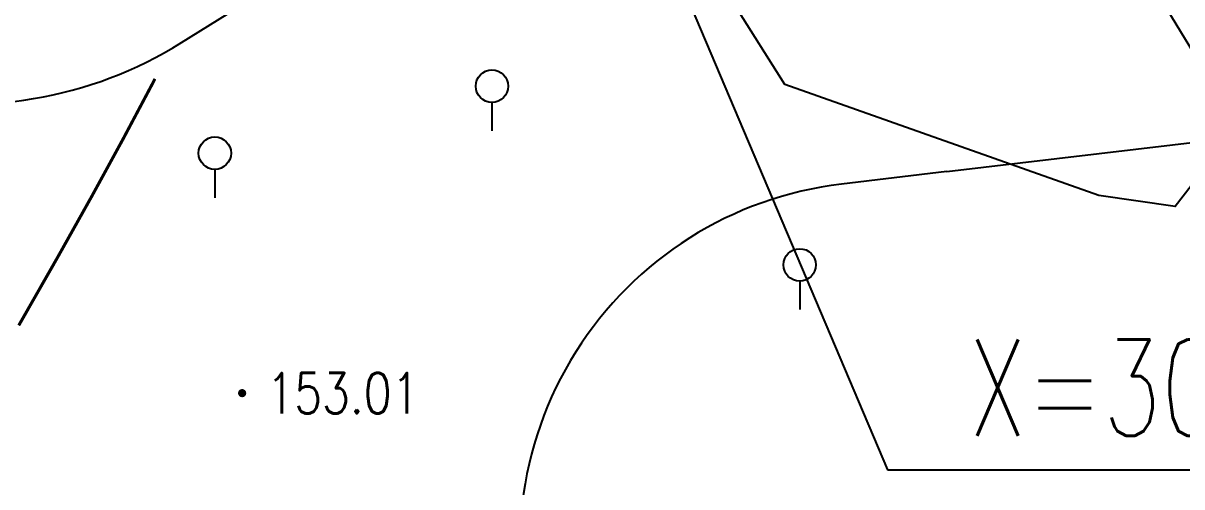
# Model space of a CAD drawing. Extents: x -809667 to 586099, y 3084146 to 3634412.
# Drawn here: x 381832.26 to 381860.84, y 3085648.42 to 3085659.86 of the extents above; entities that cross this region are included whole.
import ezdxf
from ezdxf.enums import TextEntityAlignment as Align

# ---------------------------------------------------------------- set-up
doc = ezdxf.new("R2010")
doc.units = 0
doc.header["$LTSCALE"] = 0.5
doc.layers.get('0').update_dxf_attribs({"linetype": 'CONTINUOUS'})
for name, color, linetype in [('DIM_COOR', 3, 'CONTINUOUS'), ('dxt', 252, 'CONTINUOUS'), ('GCD', 252, 'CONTINUOUS'), ('道路', 4, 'CONTINUOUS')]:
    doc.layers.add(name, color=color, linetype=linetype)
doc.styles.add('_TCH_DIM', font='SIMPLEX', dxfattribs={"bigfont": 'GBCBIG'})
doc.styles.get("Standard").update_dxf_attribs({"font": 'rs.shx', "bigfont": 'hztxt.shx'})
doc.linetypes.add('10421', pattern='A,2,[150,AAA.SHX,S=1,R=0,X=0,Y=1],1e-11', length=2.00000000001)

# ---------------------------------------------------------------- blocks, each defined once
blk = doc.blocks.new('gc125')
at = {"color": 0}
blk.add_line((0, 0.8), (0, 2.2), dxfattribs=at)
blk.add_circle((0, 0), 0.8, dxfattribs=at)
blk = doc.blocks.new('GC200')
at = {"color": 0, "linetype": 'Continuous', "const_width": 0.2, "flags": 128}
blk.add_lwpolyline([(-0.1, 0, 1), (0.1, 0, 1)], format="xyb", close=True, dxfattribs=at)

msp = doc.modelspace()

# ---------------------------------------------------------------- linework, layer by layer
at = {"layer": 'DIM_COOR', "color": 3, "linetype": 'Continuous'}
for p, q in [((381846.5562060795, 3085665.397270828), (381853.5758715013, 3085648.841220858)), ((381853.5758715013, 3085648.841220858), (381875.5758715013, 3085648.841220858))]:
    msp.add_line(p, q, dxfattribs=at)
at = {"layer": 'dxt', "color": 252, "linetype": '10421', "flags": 128}
msp.add_lwpolyline([(381864.2324, 3085668.8397), (381860.4087, 3085667.7199), (381858.8405, 3085666.5981), (381858.4196, 3085664.4796), (381860.0757, 3085660.8665), (381861.4211, 3085658.6494), (381861.9961, 3085657.0477), (381860.6719, 3085655.3388), (381858.7913, 3085655.6147), (381851.0423, 3085658.3486), (381849.8218, 3085660.2901), (381847.357123006, 3085665.488555081)], dxfattribs=at)
at = {"layer": 'dxt', "color": 252, "linetype": 'Continuous', "const_width": 0.075}
msp.add_lwpolyline([(381835.5065960814, 3085658.488997509), (381835.4488955759, 3085658.377051236), (381834.7207918497, 3085657.006041278), (381833.9554216929, 3085655.604333024), (381833.1112918372, 3085654.09581802), (381832.1469090137, 3085652.404387811)], dxfattribs=at)
at = {"layer": '道路', "linetype": 'Continuous'}
for p, q in [((381836.162949315, 3085659.385571502), (381861.3509144975, 3085675.133217606)), ((381855.0392066927, 3085656.199984591, -859.056), (381990.5846768254, 3085672.274822472, -859.056))]:
    msp.add_line(p, q, dxfattribs=at)
at = {"layer": '道路', "linetype": 'Continuous', "elevation": -859.056, "flags": 128}
msp.add_lwpolyline([(381855.0392066927, 3085656.199984591), (381852.4430278193, 3085655.89209415, 0.4771134959297585), (381844.9825478325, 3085644.055956086)], format="xyb", dxfattribs=at)
at = {"layer": '道路', "linetype": 'Continuous'}
msp.add_arc((381830.8617089564, 3085667.864772564), 10, 212.0138358041454, 302.0138358126289, dxfattribs=at)

# ---------------------------------------------------------------- block references
at = {"layer": 'dxt', "color": 8, "linetype": 'Continuous', "xscale": 0.5, "yscale": 0.5, "rotation": 180}
for p in [(381843.8195649819, 3085658.309855158, 1.21896503213793), (381836.9845233822, 3085656.654940687, 1.219383535906672), (381851.4121140238, 3085653.898589872, 1.21896503213793)]:
    msp.add_blockref('gc125', p, dxfattribs=at)
at = {"layer": 'GCD', "color": 8, "linetype": 'Continuous'}
ref = msp.add_blockref('GC200', (381837.6577275423, 3085650.733173174, 153.0109671782702), dxfattribs=dict(at, xscale=0.5, yscale=0.5, zscale=0.5))
ref.add_attrib('height', '153.01', dxfattribs={"linetype": 'Continuous', "height": 1, "width": 0.8}).set_placement((381838.2577275423, 3085650.733173174, 153.0109671782702), align=Align.MIDDLE_LEFT)

# ---------------------------------------------------------------- texts
at = {"layer": 'DIM_COOR', "color": 7, "linetype": 'Continuous', "style": '_TCH_DIM', "width": 0.7058823529411765}
msp.add_text('X=3085665.397', height=2.38, dxfattribs=at).set_placement((381855.5758715013, 3085649.681220857))

doc.saveas('drawing.dxf')
